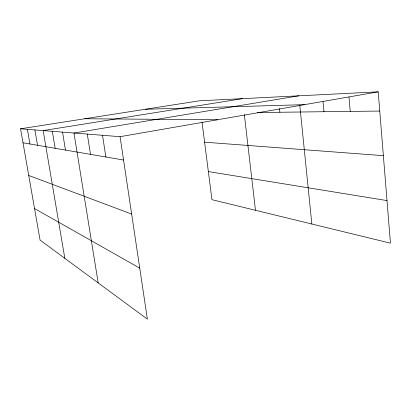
<?xml version="1.0" encoding="UTF-8"?>
<svg xmlns="http://www.w3.org/2000/svg" width="411" height="411" viewBox="0 0 411 411"><rect width="100%" height="100%" fill="white"/><g stroke="black" fill="none" stroke-linecap="round" stroke-linejoin="round"><path stroke-width="0.62" d="M120.069 136.683L147.385 319.152L40.078 240.106L20.55 128.807L120.069 136.683L378.202 91.848L390.45 243.173L211.942 199.679L202.027 122.021M298.823 95.825L73.97 133.036L98.198 282.917M242.485 98.645L43.16 130.6L64.83 258.339M20.55 128.807L199.32 100.808L378.202 91.848M145.314 109.269L304.438 104.661M257.384 112.522L379.754 111.052M84.758 118.753L217.506 119.76M204.601 142.18L383.371 155.682M208.351 171.577L387.003 200.589M23.006 142.802L123.562 160.023M28.739 175.476L131.648 214.059M34.545 208.552L139.745 268.142M27.388 129.352L29.931 143.989M34.889 129.943L37.529 145.289M52.325 131.325L55.166 148.309M62.529 132.131L65.483 150.077M87.296 134.089L90.502 154.361M102.519 135.296L105.863 156.992M244.34 114.577L255.478 210.288M279.48 108.561L279.876 112.254M299.773 105.159L311.857 224.026M323.02 101.604L323.991 111.72M348.975 97.068L350.249 111.407"/></g></svg>
